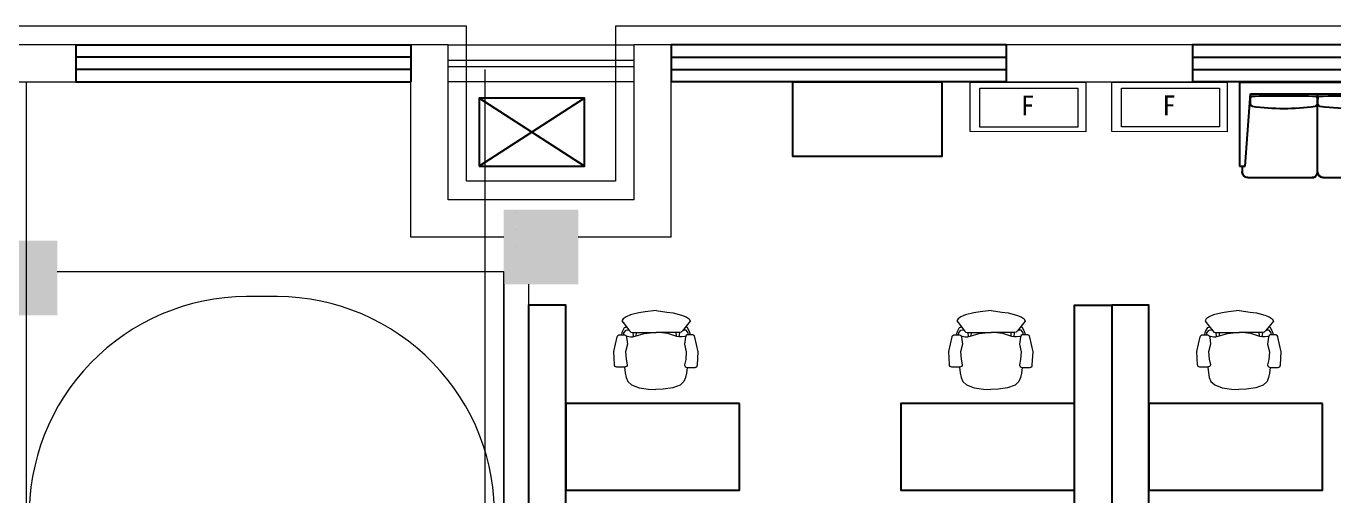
# Model space of a CAD drawing. Header units: millimetres. Extents: x -256770 to -120364, y -28508 to 286799.
# Drawn here: x -191190 to -180650, y 10871 to 14656 of the extents above; entities that cross this region are included whole.
import ezdxf

# ---------------------------------------------------------------- set-up
doc = ezdxf.new("R2010")
doc.units = ezdxf.units.MM
doc.linetypes.add('DASH', pattern=[0.35, 0.25, -0.1])
for name, color, linetype in [('07家具', 146, 'Continuous'), ('COLUMN', 7, 'Continuous'), ('PUB_HATCH', 251, 'Continuous'), ('STAIR', 36, 'Continuous'), ('WALL', 7, 'Continuous'), ('WINDOW', 16, 'Continuous'), ('保温层', 6, 'DASH'), ('木柜', 21, 'Continuous'), ('电器', 7, 'Continuous')]:
    doc.layers.add(name, color=color, linetype=linetype)
doc.styles.add('宋体', font='simhei.ttf')

# ---------------------------------------------------------------- blocks, each defined once
blk = doc.blocks.new('0-空调')
at = {"layer": 'PUB_HATCH'}
blk.add_lwpolyline([(1401460, 742280), (1402310, 742280), (1402310, 741730), (1401460, 741730)], close=True, dxfattribs=at)
for points in [[(1402310, 742280), (1401460, 741730)], [(1402310, 741730), (1401460, 742280)]]:
    blk.add_lwpolyline(points, dxfattribs=at)
blk = doc.blocks.new('_FZH')
blk.add_solid([(-0.5, -0.5), (0.5, -0.5), (-0.5, 0.5), (0.5, 0.5)])
blk = doc.blocks.new('$TCHSYS$WIN2D')
for p, q in [((-0.5, 0.5), (0.5, 0.5)), ((-0.5, 0.5), (-0.5, -0.5)), ((0.5, 0.5), (0.5, -0.5)), ((0.5, 0.1667), (-0.5, 0.1667)), ((0.5, -0.1667), (-0.5, -0.1667)), ((-0.5, -0.5), (0.5, -0.5))]:
    blk.add_line(p, q)
blk = doc.blocks.new('做成ACAD TuKuai0305')
at = {"color": 143}
for p, q in [((84, 886), (2184, 886)), ((84, 136), (84, 886)), ((84, 136), (84, 886)), ((84, 886), (1134, 886)), ((84, 886, 0), (2184, 886, 0)), ((84, 136, 0), (84, 886, 0)), ((1134, 886), (2184, 886)), ((2184, 886), (2184, 136)), ((2184, 886), (2184, 136)), ((2184, 886, 0), (2184, 136, 0)), ((184, 786), (134, 136)), ((2084, 786), (184, 786)), ((784, 86), (784, 786)), ((1484, 86), (1484, 786)), ((2134, 136), (2084, 786)), ((134, 136), (84, 136)), ((109, 136), (84, 136)), ((109, 136, 0), (84, 136, 0)), ((109, 86), (109, 136)), ((109, 86, 0), (109, 136, 0)), ((2184, 136), (2134, 136)), ((2184, 136), (2159, 136)), ((2159, 136), (2159, 86)), ((2184, 136, 0), (2159, 136, 0)), ((2159, 136, 0), (2159, 86, 0)), ((110, 74, 0), (109, 86, 0)), ((116, 61, 0), (110, 74, 0)), ((124, 50, 0), (116, 61, 0)), ((142, 39, 0), (124, 50, 0)), ((159, 36, 0), (142, 39, 0)), ((734, 36), (159, 36)), ((725, 36, 0), (159, 36, 0)), ((734, 36, 0), (725, 36, 0)), ((754, 40, 0), (734, 36, 0)), ((761, 44, 0), (754, 40, 0)), ((769, 50, 0), (761, 44, 0)), ((775, 57, 0), (769, 50, 0)), ((778, 62, 0), (775, 57, 0)), ((782, 72, 0), (778, 62, 0)), ((784, 86, 0), (782, 72, 0)), ((785, 75, 0), (784, 86, 0)), ((787, 67, 0), (785, 75, 0)), ((792, 58, 0), (787, 67, 0)), ((799, 50, 0), (792, 58, 0)), ((809, 42, 0), (799, 50, 0)), ((817, 39, 0), (809, 42, 0)), ((834, 36, 0), (817, 39, 0)), ((1127, 36), (834, 36)), ((1434, 36, 0), (834, 36, 0)), ((1134, 36), (1127, 36)), ((1141, 36), (1134, 36)), ((1434, 36), (1141, 36)), ((1448, 38, 0), (1434, 36, 0)), ((1464, 46, 0), (1448, 38, 0)), ((1475, 57, 0), (1464, 46, 0)), ((1479, 65, 0), (1475, 57, 0)), ((1482, 72, 0), (1479, 65, 0)), ((1484, 86, 0), (1482, 72, 0)), ((1487, 67, 0), (1484, 86, 0)), ((1491, 60, 0), (1487, 67, 0)), ((1499, 50, 0), (1491, 60, 0)), ((1507, 43, 0), (1499, 50, 0)), ((1521, 37, 0), (1507, 43, 0)), ((1534, 36, 0), (1521, 37, 0)), ((2109, 36), (1534, 36)), ((2109, 36, 0), (1534, 36, 0)), ((2124, 38, 0), (2109, 36, 0)), ((2144, 50, 0), (2124, 38, 0)), ((2156, 69, 0), (2144, 50, 0)), ((2159, 86, 0), (2156, 69, 0))]:
    blk.add_line(p, q, dxfattribs=at)
for centre, start, end in [((159, 86), 180, 270), ((734, 86), 270, 0), ((834, 86), 180, 270), ((1434, 86), 270, 0), ((1534, 86), 180, 270), ((2109, 86), 270, 0)]:
    blk.add_arc(centre, 50, start, end, dxfattribs=at)
at = {"layer": '07家具', "color": 143}
for centre, radius, start, end in [((335, 720), 154, 163.4675, 192.809), ((482, -15603), 16370, 88.9691, 91.0309), ((628, 720), 154, 347.191, 16.5325), ((940, 720), 154, 163.4675, 192.809), ((1134, -21332), 22099, 89.1128, 90.8872), ((1328, 720), 154, 347.191, 16.5325), ((1641, 720), 154, 163.4675, 192.809), ((1787, -15507), 16274, 88.9661, 91.0339), ((1932, 720), 154, 347.191, 16.5325), ((203, 690), 18.6, 192.809, 261.7994), ((482, 2599), 1948, 261.6887, 278.3113), ((761, 690), 18.6, 278.2006, 347.191), ((807, 690), 18.6, 192.809, 261.7994), ((1134, 3311), 2660, 262.8891, 277.1109), ((1461, 690), 18.6, 278.2006, 347.191), ((1509, 690), 18.6, 192.809, 261.7994), ((1787, 2587), 1936, 261.6631, 278.3369), ((2065, 690), 18.6, 278.2006, 347.191)]:
    blk.add_arc(centre, radius, start, end, dxfattribs=at)
blk = doc.blocks.new('文件柜-横向')
at = {"layer": '木柜', "color": 8, "linetype": 'ByBlock', "lineweight": 15}
for points in [[(930, 398), (930, -2), (0, 0), (0, 398)], [(868, 350), (868, 36), (78, 36), (78, 350)]]:
    blk.add_lwpolyline(points, close=True, dxfattribs=at)
at = {"layer": '电器', "color": 8, "ltscale": 100, "style": '宋体'}
blk.add_text('F', height=160, dxfattribs=at).set_placement((408, 130))

msp = doc.modelspace()

# ---------------------------------------------------------------- linework, layer by layer
at = {"layer": '07家具', "color": 143, "ltscale": 100}
msp.add_lwpolyline([(-185010, 14206), (-183810, 14206), (-183810, 13606), (-185010, 13606)], close=True, dxfattribs=at)
at = {"layer": '07家具', "color": 143, "linetype": 'ByBlock', "lineweight": 15}
for points, elevation in [([(-186113, 12363), (-186200, 12353), (-186251, 12346), (-186319, 12328), (-186355, 12314), (-186379, 12298), (-186388, 12281), (-186378, 12268), (-186326, 12201), (-186316, 12190), (-186301, 12188), (-186291, 12187), (-186137, 12186), (-186113, 12186)], 299), ([(-186113, 12363), (-186025, 12352), (-185974, 12345), (-185907, 12327), (-185870, 12312), (-185847, 12296), (-185837, 12279), (-185848, 12266), (-185900, 12199), (-185910, 12189), (-185925, 12187), (-185935, 12186), (-186089, 12186), (-186113, 12186)], 299), ([(-183413, 12363), (-183500, 12353), (-183551, 12346), (-183619, 12328), (-183655, 12314), (-183679, 12298), (-183688, 12281), (-183678, 12268), (-183626, 12201), (-183616, 12190), (-183601, 12188), (-183591, 12187), (-183437, 12186), (-183413, 12186)], 299), ([(-183413, 12363), (-183325, 12352), (-183274, 12345), (-183207, 12327), (-183170, 12312), (-183147, 12296), (-183137, 12279), (-183148, 12266), (-183200, 12199), (-183210, 12189), (-183225, 12187), (-183235, 12186), (-183389, 12186), (-183413, 12186)], 299), ([(-181413, 12363), (-181500, 12353), (-181551, 12346), (-181619, 12328), (-181655, 12314), (-181679, 12298), (-181688, 12281), (-181678, 12268), (-181626, 12201), (-181616, 12190), (-181601, 12188), (-181591, 12187), (-181437, 12186), (-181413, 12186)], 299), ([(-181413, 12363), (-181325, 12352), (-181274, 12345), (-181207, 12327), (-181170, 12312), (-181147, 12296), (-181137, 12279), (-181148, 12266), (-181200, 12199), (-181210, 12189), (-181225, 12187), (-181235, 12186), (-181389, 12186), (-181413, 12186)], 299), ([(-186390, 12169), (-186386, 12188), (-186384, 12194), (-186366, 12228), (-186350, 12232)], -111), ([(-185836, 12167), (-185840, 12186), (-185843, 12192), (-185860, 12226), (-185876, 12230)], -111), ([(-183690, 12169), (-183686, 12188), (-183684, 12194), (-183666, 12228), (-183650, 12232)], -111), ([(-183136, 12167), (-183140, 12186), (-183143, 12192), (-183160, 12226), (-183176, 12230)], -111), ([(-181690, 12169), (-181686, 12188), (-181684, 12194), (-181666, 12228), (-181650, 12232)], -111), ([(-181136, 12167), (-181140, 12186), (-181143, 12192), (-181160, 12226), (-181176, 12230)], -111), ([(-186454, 12033), (-186426, 12151), (-186425, 12158), (-186421, 12164), (-186414, 12168), (-186412, 12169), (-186407, 12169), (-186369, 12169), (-186364, 12169), (-186356, 12164), (-186352, 12157), (-186350, 12150), (-186343, 12094), (-186359, 12032), (-186354, 11972), (-186345, 11927), (-186346, 11920), (-186350, 11913), (-186359, 11909), (-186364, 11908), (-186429, 11908), (-186434, 11909), (-186437, 11910), (-186443, 11914), (-186447, 11920), (-186448, 11927), (-186454, 12033)], -17), ([(-186374, 12169), (-186373, 12185), (-186355, 12207), (-186341, 12209), (-186330, 12206)], -114), ([(-186351, 12155), (-186342, 12157), (-186320, 12153), (-186301, 12153), (-186282, 12157), (-186208, 12179), (-186137, 12186)], -249), ([(-186301, 12188), (-186297, 12153)], -299), ([(-186273, 12187), (-186275, 12159)], -65), ([(-185875, 12153), (-185885, 12156), (-185907, 12152), (-185926, 12151), (-185945, 12156), (-186018, 12179), (-186089, 12186)], -249), ([(-185953, 12186), (-185952, 12158)], -65), ([(-185925, 12187), (-185929, 12152)], -299), ([(-185853, 12167), (-185854, 12183), (-185871, 12205), (-185885, 12207), (-185896, 12204)], -114), ([(-185774, 12030), (-185800, 12148), (-185802, 12156), (-185806, 12162), (-185812, 12166), (-185815, 12167), (-185820, 12167), (-185857, 12167), (-185863, 12167), (-185871, 12162), (-185875, 12156), (-185876, 12149), (-185884, 12092), (-185869, 12031), (-185874, 11970), (-185883, 11925), (-185882, 11918), (-185878, 11912), (-185869, 11907), (-185864, 11906), (-185799, 11906), (-185794, 11907), (-185792, 11907), (-185785, 11911), (-185781, 11918), (-185780, 11925), (-185774, 12030)], -17), ([(-183754, 12033), (-183726, 12151), (-183725, 12158), (-183721, 12164), (-183714, 12168), (-183712, 12169), (-183707, 12169), (-183669, 12169), (-183664, 12169), (-183656, 12164), (-183652, 12157), (-183650, 12150), (-183643, 12094), (-183659, 12032), (-183654, 11972), (-183645, 11927), (-183646, 11920), (-183650, 11913), (-183659, 11909), (-183664, 11908), (-183729, 11908), (-183734, 11909), (-183737, 11910), (-183743, 11914), (-183747, 11920), (-183748, 11927), (-183754, 12033)], -17), ([(-183674, 12169), (-183673, 12185), (-183655, 12207), (-183641, 12209), (-183630, 12206)], -114), ([(-183651, 12155), (-183642, 12157), (-183620, 12153), (-183601, 12153), (-183582, 12157), (-183508, 12179), (-183437, 12186)], -249), ([(-183601, 12188), (-183597, 12153)], -299), ([(-183573, 12187), (-183575, 12159)], -65), ([(-183175, 12153), (-183185, 12156), (-183207, 12152), (-183226, 12151), (-183245, 12156), (-183318, 12179), (-183389, 12186)], -249), ([(-183253, 12186), (-183252, 12158)], -65), ([(-183225, 12187), (-183229, 12152)], -299), ([(-183153, 12167), (-183154, 12183), (-183171, 12205), (-183185, 12207), (-183196, 12204)], -114), ([(-183074, 12030), (-183100, 12148), (-183102, 12156), (-183106, 12162), (-183112, 12166), (-183115, 12167), (-183120, 12167), (-183157, 12167), (-183163, 12167), (-183171, 12162), (-183175, 12156), (-183176, 12149), (-183184, 12092), (-183169, 12031), (-183174, 11970), (-183183, 11925), (-183182, 11918), (-183178, 11912), (-183169, 11907), (-183164, 11906), (-183099, 11906), (-183094, 11907), (-183092, 11907), (-183085, 11911), (-183081, 11918), (-183080, 11925), (-183074, 12030)], -17), ([(-181754, 12033), (-181726, 12151), (-181725, 12158), (-181721, 12164), (-181714, 12168), (-181712, 12169), (-181707, 12169), (-181669, 12169), (-181664, 12169), (-181656, 12164), (-181652, 12157), (-181650, 12150), (-181643, 12094), (-181659, 12032), (-181654, 11972), (-181645, 11927), (-181646, 11920), (-181650, 11913), (-181659, 11909), (-181664, 11908), (-181729, 11908), (-181734, 11909), (-181737, 11910), (-181743, 11914), (-181747, 11920), (-181748, 11927), (-181754, 12033)], -17), ([(-181674, 12169), (-181673, 12185), (-181655, 12207), (-181641, 12209), (-181630, 12206)], -114), ([(-181651, 12155), (-181642, 12157), (-181620, 12153), (-181601, 12153), (-181582, 12157), (-181508, 12179), (-181437, 12186)], -249), ([(-181601, 12188), (-181597, 12153)], -299), ([(-181573, 12187), (-181575, 12159)], -65), ([(-181175, 12153), (-181185, 12156), (-181207, 12152), (-181226, 12151), (-181245, 12156), (-181318, 12179), (-181389, 12186)], -249), ([(-181253, 12186), (-181252, 12158)], -65), ([(-181225, 12187), (-181229, 12152)], -299), ([(-181153, 12167), (-181154, 12183), (-181171, 12205), (-181185, 12207), (-181196, 12204)], -114), ([(-181074, 12030), (-181100, 12148), (-181102, 12156), (-181106, 12162), (-181112, 12166), (-181115, 12167), (-181120, 12167), (-181157, 12167), (-181163, 12167), (-181171, 12162), (-181175, 12156), (-181176, 12149), (-181184, 12092), (-181169, 12031), (-181174, 11970), (-181183, 11925), (-181182, 11918), (-181178, 11912), (-181169, 11907), (-181164, 11906), (-181099, 11906), (-181094, 11907), (-181092, 11907), (-181085, 11911), (-181081, 11918), (-181080, 11925), (-181074, 12030)], -17), ([(-186366, 11908), (-186361, 11861), (-186354, 11825), (-186341, 11793), (-186310, 11764), (-186250, 11741), (-186174, 11729), (-186115, 11727)], -188), ([(-185863, 11906), (-185868, 11860), (-185875, 11823), (-185888, 11791), (-185919, 11763), (-185979, 11740), (-186056, 11729), (-186115, 11727)], -188), ([(-183666, 11908), (-183661, 11861), (-183654, 11825), (-183641, 11793), (-183610, 11764), (-183550, 11741), (-183474, 11729), (-183415, 11727)], -188), ([(-183163, 11906), (-183168, 11860), (-183175, 11823), (-183188, 11791), (-183219, 11763), (-183279, 11740), (-183356, 11729), (-183415, 11727)], -188), ([(-181666, 11908), (-181661, 11861), (-181654, 11825), (-181641, 11793), (-181610, 11764), (-181550, 11741), (-181474, 11729), (-181415, 11727)], -188), ([(-181163, 11906), (-181168, 11860), (-181175, 11823), (-181188, 11791), (-181219, 11763), (-181279, 11740), (-181356, 11729), (-181415, 11727)], -188)]:
    msp.add_lwpolyline(points, dxfattribs=dict(at, elevation=elevation))
at = {"layer": '07家具', "color": 30, "true_color": 0xf8991e, "elevation": -188}
for points in [[(-185440, 11616), (-186840, 11616), (-186840, 10916), (-185440, 10916)], [(-182740, 11616), (-184140, 11616), (-184140, 10916), (-182740, 10916)], [(-180740, 11616), (-182140, 11616), (-182140, 10916), (-180740, 10916)]]:
    msp.add_lwpolyline(points, close=True, dxfattribs=at)
at = {"layer": 'PUB_HATCH', "linetype": 'ByBlock', "lineweight": 15}
for p, q in [((-187790, 14381), (-186290, 14381)), ((-187790, 14331), (-186290, 14331))]:
    msp.add_line(p, q, dxfattribs=at)
at = {"layer": 'STAIR', "linetype": 'ByBlock', "lineweight": 15}
for p, q in [((-187790, 14506), (-186290, 14506)), ((-186290, 14206), (-187790, 14206)), ((-187340, 12676), (-190940, 12676)), ((-187340, 10676), (-187340, 12676))]:
    msp.add_line(p, q, dxfattribs=at)
msp.add_lwpolyline([(-187415, 10676, 0.420006), (-189165, 12476), (-189415, 12476, 0.420006), (-191165, 10676)], format="xyb", dxfattribs=at)
at = {"layer": 'WALL', "color": 6, "linetype": 'ByBlock', "lineweight": 15}
for p, q in [((-190790, 14506), (-191440, 14506)), ((-190790, 14206), (-190790, 14506)), ((-187790, 14506), (-188090, 14506)), ((-188090, 14506), (-188090, 14206)), ((-187790, 13256), (-187790, 14506)), ((-186290, 13256), (-186290, 14506)), ((-185990, 14506), (-186290, 14506)), ((-185990, 14206), (-185990, 14506)), ((-181790, 14506), (-183290, 14506)), ((-183290, 14506), (-183290, 14206)), ((-181790, 14206), (-181790, 14506)), ((-191440, 14206), (-190790, 14206)), ((-188090, 12956), (-188090, 14206)), ((-185990, 12956), (-185990, 14206)), ((-183290, 14206), (-181790, 14206)), ((-187040, 13256), (-187790, 13256)), ((-186290, 13256), (-187040, 13256)), ((-187340, 12956), (-188090, 12956)), ((-185990, 12956), (-186740, 12956)), ((-187340, 12576), (-187340, 4176)), ((-187140, 12576), (-187140, 4176))]:
    msp.add_line(p, q, dxfattribs=at)
at = {"layer": 'WALL', "linetype": 'ByBlock', "lineweight": 15}
for p, q in [((-187240, 13156), (-187240, 13156)), ((-187240, 13016), (-187240, 13016)), ((-187240, 12876), (-187240, 12876))]:
    msp.add_line(p, q, dxfattribs=at)
at = {"layer": '保温层', "linetype": 'ByBlock', "lineweight": 15}
msp.add_lwpolyline([(-160640, 14656), (-168440, 14656), (-168440, 13406), (-169640, 13406), (-169640, 14656), (-177440, 14656), (-177440, 13406), (-178640, 13406), (-178640, 14656), (-186440, 14656), (-186440, 13406), (-187640, 13406), (-187640, 14656), (-195440, 14656), (-195440, 13506), (-196640, 13506), (-196640, 14656), (-204440, 14656), (-204440, 13506), (-205640, 13506), (-205640, 14656), (-214570, 14656), (-214570, -5754), (-211215, -5754)], dxfattribs=at)
at = {"layer": '保温层', "linetype": 'ByBlock', "lineweight": 15, "ltscale": 0.03}
msp.add_lwpolyline([(-191190, 14206), (-191190, 4026), (-187490, 4026), (-187490, 14306)], dxfattribs=at)
at = {"layer": '木柜', "color": 240, "true_color": 0xed1f24, "elevation": -188}
for points in [[(-186840, 4596), (-186840, 12406), (-187140, 12406), (-187140, 4296), (-186840, 4296)], [(-182740, 4596), (-182740, 12406), (-182440, 12406), (-182440, 4296), (-182740, 4296)], [(-182140, 4596), (-182140, 12406), (-182440, 12406), (-182440, 4296), (-182140, 4296)]]:
    msp.add_lwpolyline(points, dxfattribs=at)

# ---------------------------------------------------------------- block references
at = {"layer": '07家具', "color": 244, "ltscale": 100, "true_color": 0x991b1e}
for p in [(-183580, 13806), (-182440, 13807)]:
    msp.add_blockref('文件柜-横向', p, dxfattribs=at)
at = {"layer": '07家具', "linetype": 'ByBlock', "lineweight": 15, "xscale": -0.9, "yscale": 0.9, "zscale": 0.9}
msp.add_blockref('做成ACAD TuKuai0305', (-179445, 13404, 0), dxfattribs=at)
at = {"layer": 'COLUMN', "linetype": 'ByBlock', "lineweight": 15, "xscale": 600, "yscale": 600, "zscale": 600}
for p in [(-187040, 12876), (-191240, 12626)]:
    msp.add_blockref('_FZH', p, dxfattribs=at)
at = {"layer": 'PUB_HATCH', "linetype": 'ByBlock', "lineweight": 15, "xscale": -1, "rotation": 180}
msp.add_blockref('0-空调', (-1589000, 755806), dxfattribs=at)
at = {"layer": 'WINDOW', "linetype": 'ByBlock', "lineweight": 15, "yscale": 300}
for p, xscale, zscale, rotation in [((-189440, 14356), 2700, 2700, 9.417202371270475e-09), ((-184640, 14356), -2700, -2700, 9.417187030180685e-09), ((-180440, 14356), -2700, -2700, 9.417187030180685e-09)]:
    msp.add_blockref('$TCHSYS$WIN2D', p, dxfattribs=dict(at, xscale=xscale, zscale=zscale, rotation=rotation))

doc.saveas('drawing.dxf')
